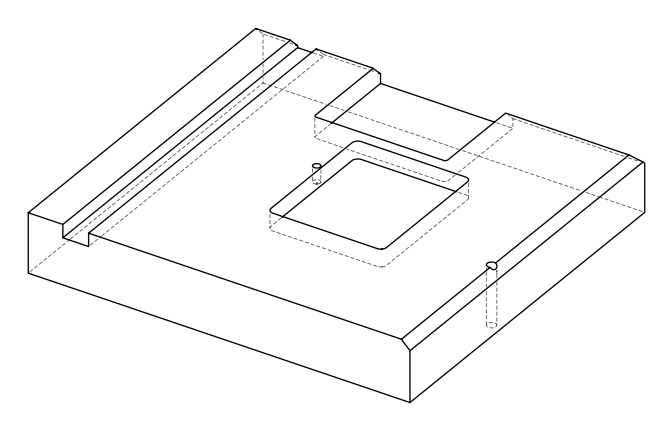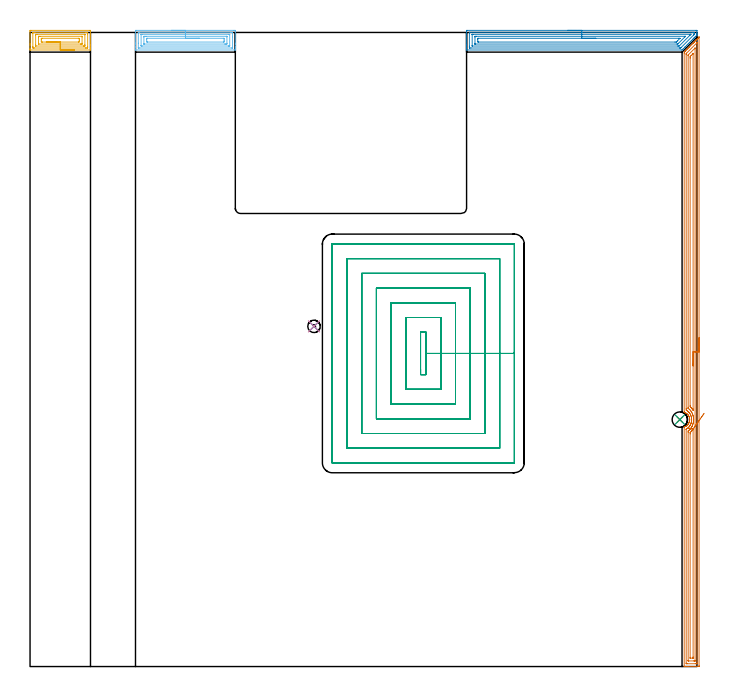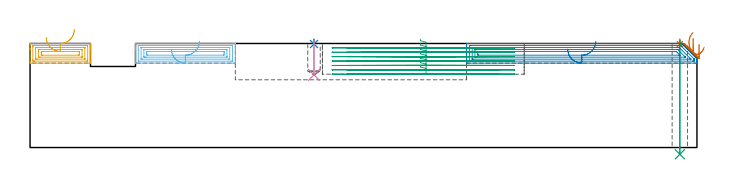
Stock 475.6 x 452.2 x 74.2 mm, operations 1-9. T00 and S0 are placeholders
(PLAN: 11 operations, 6 tool changes, 343.7 min)
(1 SPOT_DRILL | STEP1HOLE | NXT0321_9005460120000 | 0.03 min | 0 mm3)
(2 SPOT_DRILL_1 | STEP1POCKET | NXT0321_9005460120000 | 0.03 min | 1 mm3)
(3 DRILL_THROUGH_HOLE_INTO_CENTER | STEP1HOLE | UGT0301_505 | 0.33 min | 7006 mm3)
(4 DRILL_BLIND_HOLE_INTO_CENTER | STEP1POCKET | UGT0301_205 | 0.1 min | 1272 mm3)
(5 AREA_MILL | FG_CHAMFER_SURFACE | UGT0205_001 | 2.03 min | 4911 mm3)
(6 AREA_MILL_1 | FG_CHAMFER_SURFACE_1 | UGT0205_001 | 3.16 min | 8352 mm3)
(7 AREA_MILL_2 | FG_CHAMFER_SURFACE_2 | UGT0205_001 | 14.54 min | 25345 mm3)
(8 AREA_MILL_3 | FG_CHAMFER_SURFACE_3 | UGT0205_001 | 6.73 min | 16212 mm3)
(9 MILL_RECTANGULAR_POCKET | POCKET_RECTANGULAR_STRAIGHT | UGT0201_132 | Follow Part, ap 3.5, ae 75% | 32.98 min | 535482 mm3)
(10 MILL_SLOT | SLOT_PARTIAL_RECTANGULAR | NXT0201_008 | Follow Part, ap 1.5, ae 75% | 277.53 min | 549879 mm3)
(11 MILL_RECTANGULAR_SLOT | SLOT_RECTANGULAR | UGT0201_004 | Follow Part, ap 8, ae 75% | 6.23 min | 236689 mm3)
(TOOL NXT0321_9005460120000 | NC Spot Drill, 142deg, 12mm, Carbide, Uncoated | D12 PA142 FL30 Z2)
(TOOL UGT0301_505 | Carbide Drill 11.0 mm | D11 PA118 FL94 Z2)
(TOOL UGT0301_205 | Twist Drill 8.9 mm | D8.9 PA118 FL78 Z2)
(TOOL UGT0205_001 | Chamfer Mill 20 x 3 x 45 deg. | D20 FL50 Z2)
(TOOL UGT0201_132 | Carbide End Mill 14.0 | D14 FL30 Z4)
(TOOL NXT0201_008 | ENDMILL 6mm [2P460-0600-NA 1630] | D6 FL26 Z6)
(TOOL UGT0201_004 | End Mill 32 mm | D32 FL53 Z6)
(OP 1 SPOT_DRILL)
G17 G21 G94 G90
T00 M6
G54
G17 G0 G90 X463.4 Y176.1 S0 M3
G43 Z84.2 H0
G94 G81 G98 Z73.727 F250. R77.2
G80
M5
M2
(OP 2 SPOT_DRILL_1)
G17 G21 G94 G90
T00 M6
G54
G17 G0 G90 X202.5 Y242.6 S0 M3
G43 Z84.2 H0
G94 G81 G98 Z73.817 F250. R77.2
G80
M5
M2
(OP 3 DRILL_THROUGH_HOLE_INTO_CENTER)
G17 G21 G94 G90
T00 M6
G54
G17 G0 G90 X463.4 Y176.1 S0 M3
G43 Z84.2 H0
G94 G73 G98 Z-4.805 F250. Q9.876 R76.2
G80
M5
M2
(OP 4 DRILL_BLIND_HOLE_INTO_CENTER)
G17 G21 G94 G90
T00 M6
G54
G17 G0 G90 X202.5 Y242.6 S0 M3
G43 Z84.2 H0
G94 G81 G98 Z51.8 F250. R76.2
G80
M5
M2
(OP 5 AREA_MILL)
G17 G21 G94 G90
T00 M6
G54
G17 G0 G90 X31.55 Y439.7 S1061 M3
G43 Z84.2 H0
G94 G1 X31.512 Z83.328 F250.
X31.398 Z82.463
X31.209 Z81.612
X30.947 Z80.78
X30.613 Z79.974
X30.21 Z79.2
X29.742 Z78.464
X29.21 Z77.772
X28.621 Z77.129
X27.978 Z76.54
X27.286 Z76.008
X26.55 Z75.54
X25.776 Z75.137
X24.97 Z74.803
X24.138 Z74.541
X23.286 Z74.352
X22.422 Z74.238
X21.55 Z74.2
X0.149
X0.01 Y439.706 Z74.193
X0. Y439.975 Z73.924
Y440.402 Z73.497
Y440.989 Z72.905
Y443.04 Z70.857
Y443.625 Z70.27
Y444.211 Z69.684
Y452.997 Z60.9
X0.004 Y453.289 Z60.608
X0.01 Y453.692 Z60.205
X0.183 Y453.696 Z60.202
X0.595 Y453.7 Z60.2
X42.505
X42.985 Y453.695 Z60.203
X43.09 Y453.692 Z60.206
X43.1 Y453.582 Z60.316
Y443.625 Z70.27
Y443.04 Z70.857
Y442.747 Z71.15
Y440.989 Z72.905
Y440.402 Z73.497
Y440.111 Z73.788
X43.099 Y439.974 Z73.925
X43.09 Y439.706 Z74.193
X42.951 Y439.7 Z74.2
X21.55
Y441.114 Z72.786
X3.143
X2.378 Y441.115 Z72.785
X2.249 Y441.116 Z72.784
X2.037 Y441.121 Z72.779
X2.01 Y441.19 Z72.71
X2.004 Y441.358 Z72.542
X2.001 Y441.868 Z72.032
X2. Y442.241 Z71.659
X2.001 Y451.532 Z62.368
X2.003 Y451.902 Z61.998
X2.01 Y452.271 Z61.629
X2.378 Y452.281 Z61.619
X2.507 Y452.284 Z61.616
X3.27 Y452.286 Z61.614
X3.397
X39.957
X40.722 Y452.285 Z61.615
X40.851 Y452.284 Z61.616
X41.063 Y452.279 Z61.621
X41.09 Y452.21 Z61.69
X41.096 Y452.041 Z61.859
X41.099 Y451.532 Z62.368
X41.1 Y451.159 Z62.741
X41.099 Y441.868 Z72.032
X41.097 Y441.498 Z72.402
X41.09 Y441.129 Z72.771
X40.722 Y441.119 Z72.781
X40.593 Y441.116 Z72.784
X39.83 Y441.114 Z72.786
X39.703
X21.55
Y442.528 Z71.372
X4.162 Y442.529 Z71.371
X4.088 Y442.53 Z71.37
X4.03 Y442.533 Z71.367
X4.017 Y442.535 Z71.365
X4.01 Y442.544 Z71.356
X4.007 Y442.587 Z71.313
X4.003 Y442.747 Z71.153
X4. Y443.466 Z70.434
Y449.934 Z63.966
X4.002 Y450.653 Z63.247
X4.004 Y450.809 Z63.091
X4.009 Y450.86 Z63.04
X4.052 Y450.865 Z63.035
X4.162 Y450.867 Z63.033
X4.833 Y450.871 Z63.029
X5.053
X38.938
X39.012 Y450.87 Z63.03
X39.07 Y450.867 Z63.033
X39.083 Y450.865 Z63.035
X39.09 Y450.856 Z63.044
X39.093 Y450.813 Z63.087
X39.098 Y450.653 Z63.247
X39.1 Y450.494 Z63.406
Y443.466 Z70.434
X39.098 Y442.747 Z71.153
X39.096 Y442.591 Z71.309
X39.091 Y442.54 Z71.36
X39.048 Y442.535 Z71.365
X38.938 Y442.533 Z71.367
X38.267 Y442.529 Z71.371
X38.046
X21.55 Y442.528 Z71.372
Y443.943 Z69.957
X6.514
X6.119 Y443.947 Z69.953
X6.035 Y443.95 Z69.95
X6.01 Y443.957 Z69.943
X6.006 Y443.997 Z69.903
X6.003 Y444.088 Z69.812
X6. Y444.45 Z69.45
Y448.896 Z65.004
X6.006 Y449.309 Z64.591
X6.01 Y449.411 Z64.489
X6.018 Y449.451 Z64.449
X6.078 Y449.453 Z64.447
X6.269 Y449.456 Z64.444
X6.837 Y449.457 Z64.443
X7.159
X36.586
X36.981 Y449.453 Z64.447
X37.065 Y449.45 Z64.45
X37.09 Y449.443 Z64.457
X37.094 Y449.403 Z64.497
X37.097 Y449.312 Z64.588
X37.1 Y448.95 Z64.95
Y444.504 Z69.396
X37.094 Y444.091 Z69.809
X37.09 Y443.989 Z69.911
X37.082 Y443.949 Z69.951
X37.022 Y443.947 Z69.953
X36.831 Y443.944 Z69.956
X36.263 Y443.943 Z69.957
X35.941
X21.55
Y445.357 Z68.543
X8.645
X8.62 Y445.358 Z68.542
X8.01 Y445.382 Z68.518
X8.001 Y445.992 Z67.908
Y447.139 Z66.761
X8.003 Y447.747 Z66.153
X8.01 Y448.018 Z65.882
X8.596 Y448.042 Z65.858
X8.62 Y448.043 Z65.857
X34.455
X34.48 Y448.042 Z65.858
X35.09 Y448.018 Z65.882
X35.099 Y447.408 Z66.492
Y446.261 Z67.639
X35.097 Y445.653 Z68.247
X35.09 Y445.382 Z68.518
X34.504 Y445.358 Z68.542
X34.48 Y445.357 Z68.543
X21.55
X20.678 Z68.581
X19.814 Z68.695
X18.962 Z68.884
X18.13 Z69.146
X17.324 Z69.48
X16.55 Z69.883
X15.814 Z70.352
X15.122 Z70.883
X14.479 Z71.472
X13.89 Z72.115
X13.358 Z72.807
X12.89 Z73.543
X12.487 Z74.317
X12.153 Z75.123
X11.891 Z75.955
X11.702 Z76.807
X11.588 Z77.672
X11.55 Z78.543
G0 Z84.2
M5
M2
(OP 6 AREA_MILL_1)
G17 G21 G94 G90
T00 M6
G54
G17 G0 G90 X100.8 Y453.7 S1061 M3
G43 Z84.2 H0
Z70.2
G94 G1 X100.838 Z69.328 F250.
X100.952 Z68.464
X101.141 Z67.612
X101.403 Z66.78
X101.737 Z65.974
X102.14 Z65.2
X102.608 Z64.464
X103.14 Z63.772
X103.729 Z63.129
X104.372 Z62.54
X105.064 Z62.008
X105.8 Z61.54
X106.574 Z61.137
X107.38 Z60.803
X108.212 Z60.541
X109.063 Z60.352
X109.928 Z60.238
X110.8 Z60.2
X145.447
X145.862 Y453.699 Z60.201
X146.271 Y453.694 Z60.203
X146.391 Y453.691 Z60.205
X146.4 Y453.289 Z60.607
Y444.504 Z69.39
Y443.812 Z70.086
Y443.625 Z70.273
Y441.868 Z72.028
Y441.495 Z72.404
Y440.484 Z73.414
Y440.111 Z73.787
X146.399 Y439.872 Z74.026
X146.39 Y439.706 Z74.192
X146.306 Y439.7 Z74.2
X75.294
X75.21 Y439.706 Z74.192
X75.2 Y439.875 Z74.024
Y441.495 Z72.404
Y441.868 Z72.028
Y442.055 Z71.843
Y443.812 Z70.086
Y444.504 Z69.39
Y453.289 Z60.607
X75.204 Y453.639 Z60.257
X75.21 Y453.692 Z60.205
X75.264 Y453.698 Z60.198
X75.738 Y453.7 Z60.2
X110.8
Y452.286 Z61.614
X143.325
X144.087 Y452.284 Z61.616
X144.216 Y452.283 Z61.617
X144.39 Y452.277 Z61.623
X144.394 Y452.223 Z61.677
X144.398 Y452.102 Z61.798
X144.4 Y448.883 Z65.017
X144.399 Y441.558 Z72.342
X144.395 Y441.248 Z72.652
X144.391 Y441.159 Z72.741
X144.387 Y441.12 Z72.78
X144.371 Y441.119 Z72.781
X144.277 Y441.117 Z72.783
X144.087 Y441.115 Z72.785
X143.96 Y441.114 Z72.786
X78.275
X77.513 Y441.116 Z72.784
X77.384 Y441.117 Z72.783
X77.21 Y441.123 Z72.777
X77.206 Y441.177 Z72.723
X77.202 Y441.298 Z72.602
X77.2 Y444.517 Z69.383
Y451.842 Z62.058
X77.205 Y452.152 Z61.748
X77.209 Y452.241 Z61.659
X77.213 Y452.28 Z61.62
X77.229 Y452.281 Z61.619
X77.323 Y452.284 Z61.616
X77.513 Y452.285 Z61.615
X77.64 Y452.286 Z61.614
X110.8
Y450.872 Z63.028
X141.424 Y450.871 Z63.029
X142.093 Y450.87 Z63.03
X142.311 Y450.867 Z63.033
X142.376 Y450.865 Z63.035
X142.39 Y450.741 Z63.159
X142.397 Y450.653 Z63.247
X142.4 Y450.566 Z63.334
X142.399 Y442.66 Z71.24
X142.39 Y442.572 Z71.328
X142.385 Y442.535 Z71.365
X142.365 Y442.533 Z71.367
X142.311 Y442.531 Z71.369
X141.644 Y442.529 Z71.371
X141.424 Y442.528 Z71.372
X80.176 Y442.529 Z71.371
X79.507 Y442.53 Z71.37
X79.289 Y442.533 Z71.367
X79.224 Y442.535 Z71.365
X79.21 Y442.659 Z71.241
X79.203 Y442.747 Z71.153
X79.2 Y442.834 Z71.066
X79.201 Y450.74 Z63.16
X79.209 Y450.828 Z63.072
X79.215 Y450.865 Z63.035
X79.235 Y450.867 Z63.033
X79.289 Y450.869 Z63.031
X79.956 Y450.871 Z63.029
X80.176 Y450.872 Z63.028
X110.8
Y449.457 Z64.443
X139.97
X140.326 Y449.455 Z64.445
X140.362 Y449.453 Z64.447
X140.382 Y449.451 Z64.449
X140.39 Y449.434 Z64.466
X140.394 Y449.3 Z64.6
X140.399 Y449.032 Z64.868
Y444.504 Z69.396
X140.394 Y444.132 Z69.768
X140.39 Y443.953 Z69.947
X140.209 Y443.949 Z69.951
X139.648 Y443.944 Z69.956
X139.327 Y443.943 Z69.957
X138.761
X81.63
X81.274 Y443.945 Z69.955
X81.238 Y443.947 Z69.953
X81.218 Y443.949 Z69.951
X81.21 Y443.966 Z69.934
X81.206 Y444.1 Z69.8
X81.2 Y444.368 Z69.532
X81.201 Y448.896 Z65.004
X81.206 Y449.268 Z64.632
X81.21 Y449.447 Z64.453
X81.391 Y449.451 Z64.449
X81.952 Y449.456 Z64.444
X82.273 Y449.457 Z64.443
X82.839
X110.8
Y448.043 Z65.857
X137.848
X137.873 Y448.042 Z65.858
X138.39 Y448.018 Z65.882
X138.399 Y447.498 Z66.402
X138.4 Y446.261 Z67.639
X138.398 Y445.741 Z68.159
X138.39 Y445.382 Z68.518
X137.898 Y445.358 Z68.542
X137.873 Y445.357 Z68.543
X83.752
X83.727 Y445.358 Z68.542
X83.21 Y445.382 Z68.518
X83.201 Y445.902 Z67.998
X83.2 Y447.139 Z66.761
X83.202 Y447.659 Z66.241
X83.21 Y448.018 Z65.882
X83.702 Y448.042 Z65.858
X83.727 Y448.043 Z65.857
X110.8
X111.672 Z65.895
X112.536 Z66.009
X113.388 Z66.198
X114.22 Z66.46
X115.026 Z66.794
X115.8 Z67.197
X116.536 Z67.665
X117.228 Z68.196
X117.871 Z68.786
X118.46 Z69.429
X118.991 Z70.121
X119.46 Z70.857
X119.863 Z71.631
X120.197 Z72.437
X120.459 Z73.269
X120.648 Z74.12
X120.762 Z74.985
X120.8 Z75.857
G0 Z84.2
M5
M2
(OP 7 AREA_MILL_2)
G17 G21 G94 G90
T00 M6
G54
G17 G0 G90 X477.1 Y234.4 S1061 M3
G43 Z84.2 H0
Z73.6
G94 G1 Y234.362 Z72.728 F250.
Y234.248 Z71.864
Y234.059 Z71.012
Y233.797 Z70.18
Y233.463 Z69.374
Y233.06 Z68.6
Y232.592 Z67.864
Y232.06 Z67.172
Y231.471 Z66.529
Y230.828 Z65.94
Y230.136 Z65.409
Y229.4 Z64.94
Y228.626 Z64.537
Y227.82 Z64.203
Y226.988 Z63.941
Y226.136 Z63.752
Y225.272 Z63.638
Y224.4 Z63.6
Y0.618
X477.095 Y0.178 Z63.603
X477.092 Y0.01 Z63.606
X476.92 Y0. Z63.777
X469.596 Z71.098
X469.053 Z71.644
X468.715 Z71.981
X468.171 Z72.525
X467.833 Z72.862
X467.158 Z73.542
X466.846 Z73.853
X466.504 Z74.186
X466.502 Y0.007 Z74.188
X466.5 Y0.171 Z74.2
Y170.799
X466.506 Y170.83 Z74.193
X466.553 Y170.854 Z74.146
X466.704 Y170.908 Z73.996
X466.759 Y170.931 Z73.941
X467.233 Y171.129 Z73.467
X467.525 Y171.269 Z73.174
X467.82 Y171.446 Z72.878
X467.833 Y171.455 Z72.865
X468.108 Y171.64 Z72.59
X468.364 Y171.842 Z72.335
X468.427 Y171.892 Z72.272
X468.733 Y172.162 Z71.967
X468.985 Y172.427 Z71.714
X469.03 Y172.481 Z71.669
X469.238 Y172.733 Z71.46
X469.302 Y172.823 Z71.393
X469.431 Y172.996 Z71.269
X469.474 Y173.055 Z71.226
X469.676 Y173.39 Z71.022
X469.861 Y173.735 Z70.837
X469.944 Y173.926 Z70.753
X469.954 Y173.948 Z70.743
X470.015 Y174.116 Z70.682
X470.106 Y174.373 Z70.587
X470.113 Y174.391 Z70.58
X470.166 Y174.569 Z70.532
X470.184 Y174.631 Z70.515
X470.243 Y174.841 Z70.454
X470.328 Y175.286 Z70.371
X470.352 Y175.503 Z70.345
X470.359 Y175.575 Z70.334
X470.373 Y175.713 Z70.315
X470.376 Y175.734 Z70.314
X470.381 Y175.812 Z70.312
Y175.842 Z70.31
X470.385 Y175.882 Z70.311
X470.387 Y175.973 Z70.305
X470.389 Y175.993
X470.391 Y176.035 Z70.303
Y176.065 Z70.3
X470.39 Y176.195 Z70.305
X470.388 Y176.245 Z70.304
X470.387 Y176.335 Z70.308
X470.385 Y176.403 Z70.31
X470.367 Y176.606 Z70.324
X470.366 Y176.627 Z70.326
X470.325 Y176.927 Z70.374
X470.304 Y177.075 Z70.395
X470.206 Y177.5 Z70.49
X470.202 Y177.519 Z70.495
X470.06 Y177.97 Z70.637
X469.901 Y178.376 Z70.799
X469.887 Y178.412 Z70.813
X469.862 Y178.466 Z70.838
X469.655 Y178.84 Z71.042
X469.625 Y178.893 Z71.072
X469.596 Y178.938 Z71.1
X469.361 Y179.305 Z71.336
X469.238 Y179.468 Z71.461
X469.179 Y179.545 Z71.52
X468.985 Y179.775 Z71.713
X468.839 Y179.928 Z71.859
X468.777 Y179.992 Z71.92
X468.562 Y180.198 Z72.137
X468.108 Y180.557 Z72.59
X467.677 Y180.833 Z73.022
X467.496 Y180.933 Z73.202
X467.393 Y180.989 Z73.303
X467.243 Y181.073 Z73.455
X467.232 Y181.079 Z73.466
X467.205 Y181.091 Z73.493
X466.952 Y181.19 Z73.744
X466.756 Y181.266 Z73.941
X466.589 Y181.331 Z74.105
X466.504 Y181.366 Z74.187
X466.503 Y181.368 Z74.188
X466.5 Y181.52 Z74.2
Y437.462
X466.504 Y438.205 Z74.19
X466.655 Y438.355 Z74.043
X466.794 Y438.495 Z73.904
X466.952 Y438.654 Z73.744
X467.101 Y438.802 Z73.597
X467.242 Y438.943 Z73.456
X467.393 Y439.095 Z73.303
X467.846 Y439.546 Z72.854
X468.143 Y439.844 Z72.555
X468.274 Y439.976 Z72.422
X468.644 Y440.344 Z72.056
X468.791 Y440.491 Z71.908
X469.037 Y440.737 Z71.662
X469.156 Y440.857 Z71.541
X469.492 Y441.192 Z71.208
X469.709 Y441.409 Z70.99
X469.93 Y441.631 Z70.768
X470.037 Y441.739 Z70.659
X470.478 Y442.178 Z70.222
X470.919 Y442.62 Z69.778
X471.122 Y442.822 Z69.577
X471.187 Y442.887 Z69.512
X471.8 Y443.502 Z68.896
X472.035 Y443.735 Z68.665
X472.681 Y444.383 Z68.015
X472.882 Y444.582 Z67.818
X472.909 Y444.609 Z67.791
X473.563 Y445.264 Z67.134
X473.73 Y445.43 Z66.97
X473.802 Y445.502 Z66.898
X474.444 Y446.146 Z66.253
X474.578 Y446.278 Z66.122
X474.695 Y446.395 Z66.005
X474.885 Y446.586 Z65.812
X474.992 Y446.693 Z65.705
X475.588 Y447.289 Z65.111
X475.767 Y447.468 Z64.931
X475.885 Y447.586 Z64.812
X476.482 Y448.182 Z64.218
X476.648 Y448.35 Z64.049
X477.053 Y448.754 Z63.646
X477.078 Y448.778 Z63.622
X477.089 Y448.786 Z63.611
X477.093 Y448.787 Z63.606
X477.097 Y448.783 Z63.602
X477.1 Y448.77 Z63.6
Y224.4
X475.686 Z65.014
X475.685 Y2.487 Z65.015
X475.684 Y2.405 Z65.016
X475.676 Y2.01 Z65.024
X475.282 Y2.003 Z65.418
X474.885 Y2.001 Z65.815
X474.403 Y2. Z66.297
X468.715 Y2.001 Z71.985
X468.229 Y2.003 Z72.471
X468.015 Y2.01 Z72.685
X467.921 Y2.035 Z72.779
X467.916 Y2.321 Z72.784
X467.915 Y2.405 Z72.785
Y168.972
X467.916 Y169.175 Z72.784
X467.919 Y169.276 Z72.781
X467.921 Y169.322 Z72.779
X467.943 Y169.348 Z72.757
X468.127 Y169.459 Z72.573
X468.487 Y169.69 Z72.213
X468.715 Y169.844 Z71.985
X469. Y170.064 Z71.7
X469.349 Y170.353 Z71.351
X469.478 Y170.472 Z71.222
X469.596 Y170.59 Z71.104
X469.911 Y170.927 Z70.789
X470.174 Y171.246 Z70.526
X470.306 Y171.421 Z70.394
X470.478 Y171.659 Z70.222
X470.66 Y171.955 Z70.04
X470.771 Y172.139 Z69.929
X470.979 Y172.525 Z69.721
X471.209 Y173.033 Z69.491
X471.228 Y173.077 Z69.472
X471.241 Y173.112 Z69.459
X471.252 Y173.142 Z69.448
X471.359 Y173.447 Z69.341
X471.471 Y173.813 Z69.229
X471.503 Y173.926 Z69.197
X471.589 Y174.256 Z69.111
X471.643 Y174.532 Z69.057
X471.697 Y174.819 Z69.003
X471.758 Y175.309 Z68.942
X471.79 Y175.713 Z68.91
X471.802 Y176.158 Z68.898
X471.788 Y176.606 Z68.912
X471.735 Y177.119 Z68.965
X471.679 Y177.5 Z69.021
X471.518 Y178.232 Z69.182
X471.471 Y178.393 Z69.229
X471.359 Y178.745 Z69.341
X471.154 Y179.286 Z69.546
X470.989 Y179.661 Z69.711
X470.701 Y180.18 Z69.999
X470.478 Y180.53 Z70.222
X470.082 Y181.073 Z70.618
X469.859 Y181.336 Z70.841
X469.596 Y181.612 Z71.104
X469.212 Y181.966 Z71.488
X468.715 Y182.353 Z71.985
X467.921 Y182.86 Z72.779
X467.915 Y183.67 Z72.785
Y183.753
Y436.486
Y436.569
X467.921 Y436.974 Z72.779
X467.928 Y437.166 Z72.772
X468.025 Y437.268 Z72.675
X468.213 Y437.462 Z72.487
X475.564 Y444.814 Z65.136
X475.655 Y444.9 Z65.045
X475.672 Y444.913 Z65.028
X475.679 Y444.917 Z65.021
X475.68 Y444.882 Z65.02
X475.685 Y444.692 Z65.015
X475.686 Y224.4 Z65.014
X474.271 Z66.429
Y4.191
X474.27 Y4.056 Z66.43
X474.267 Y4.023 Z66.433
X474.265 Y4.013 Z66.435
X474.254 Y4.01 Z66.446
X474.19 Y4.002 Z66.51
X474.004 Y4.001 Z66.696
X473.311 Y4. Z67.389
X469.785 Z70.915
X469.596 Y4.001 Z71.104
X469.408 Y4.006 Z71.292
X469.355 Y4.01 Z71.345
X469.335 Y4.014 Z71.365
X469.333 Y4.03 Z71.367
X469.33 Y4.101 Z71.37
X469.329 Y4.191 Z71.371
X469.328 Y4.463 Z71.372
X469.329 Y167.051 Z71.371
X469.331 Y167.673 Z71.369
X469.334 Y167.938 Z71.366
X469.337 Y168.026 Z71.363
X469.776 Y168.384 Z70.924
X469.992 Y168.566 Z70.708
X470.25 Y168.797 Z70.45
X470.478 Y169.025 Z70.222
X470.686 Y169.248 Z70.014
X470.875 Y169.459 Z69.825
X471.094 Y169.728 Z69.606
X471.359 Y170.077 Z69.341
X471.473 Y170.237 Z69.227
X471.55 Y170.353 Z69.15
X471.814 Y170.786 Z68.886
X472.07 Y171.246 Z68.63
X472.129 Y171.36 Z68.571
X472.241 Y171.595 Z68.459
X472.404 Y171.974 Z68.296
X472.47 Y172.139 Z68.23
X472.644 Y172.624 Z68.056
X472.771 Y173.033 Z67.929
X472.848 Y173.31 Z67.852
X472.921 Y173.581 Z67.779
X472.994 Y173.926 Z67.706
X473.015 Y174.035 Z67.685
X473.122 Y174.679 Z67.578
X473.138 Y174.804 Z67.562
X473.139 Y174.819 Z67.561
X473.204 Y175.63 Z67.496
X473.208 Y175.713 Z67.492
X473.215 Y176.109 Z67.485
X473.209 Y176.518 Z67.491
X473.205 Y176.606 Z67.495
X473.174 Y177.022 Z67.526
X473.131 Y177.49 Z67.569
X473.13 Y177.5 Z67.57
X473.122 Y177.553 Z67.578
X472.964 Y178.393 Z67.736
X472.922 Y178.596 Z67.778
X472.828 Y178.982 Z67.872
X472.736 Y179.286 Z67.964
X472.536 Y179.881 Z68.164
X472.42 Y180.18 Z68.28
X472.241 Y180.603 Z68.459
X472.002 Y181.073 Z68.698
X471.68 Y181.641 Z69.02
X471.464 Y181.966 Z69.236
X471.359 Y182.115 Z69.341
X471.044 Y182.538 Z69.656
X470.775 Y182.86 Z69.925
X470.478 Y183.177 Z70.222
X469.849 Y183.753 Z70.851
X469.596 Y183.957 Z71.104
X469.417 Y184.1 Z71.283
X469.369 Y184.139 Z71.331
X469.345 Y184.16 Z71.355
X469.337 Y184.171 Z71.363
X469.335 Y184.195 Z71.365
X469.331 Y184.375 Z71.369
X469.329 Y184.646 Z71.371
Y184.918
Y435.675
X469.33 Y435.945 Z71.37
X469.332 Y436.037 Z71.368
X469.335 Y436.106 Z71.365
X469.363 Y436.151 Z71.337
X469.596 Y436.395 Z71.104
X469.682 Y436.482 Z71.018
X474.236 Y441.035 Z66.464
X474.25 Y441.046 Z66.45
X474.262 Y441.053 Z66.438
X474.264 Y441.035 Z66.436
X474.269 Y440.863 Z66.431
X474.271 Y440.765 Z66.429
Y224.4
X472.857 Z67.843
Y183.753
X472.855 Y183.13 Z67.845
X472.852 Y182.86 Z67.848
X472.85 Y182.805 Z67.85
X472.811 Y182.86 Z67.889
X472.524 Y183.288 Z68.176
X472.241 Y183.695 Z68.459
X472.2 Y183.753 Z68.5
X472.083 Y183.913 Z68.617
X471.452 Y184.646 Z69.248
X471.359 Y184.742 Z69.341
X470.958 Y185.134 Z69.742
X470.75 Y185.337 Z69.95
X470.748 Y185.54 Z69.952
X470.744 Y186.164 Z69.956
X470.743 Y433.889 Z69.957
X470.744 Y434.512 Z69.956
X470.746 Y434.782 Z69.954
X470.75 Y435.089 Z69.95
X471.342 Y435.693 Z69.358
X472.673 Y437.024 Z68.027
X472.74 Y437.091 Z67.96
X472.831 Y437.178 Z67.869
X472.85 Y437.194 Z67.85
X472.851 Y437.193 Z67.849
X472.853 Y437.185 Z67.847
X472.856 Y437.129 Z67.844
X472.857 Y437.068 Z67.843
Y436.837
Y224.4
Y223.528 Z67.881
Y222.664 Z67.995
Y221.812 Z68.183
Y220.98 Z68.446
Y220.174 Z68.78
Y219.4 Z69.182
Y218.664 Z69.651
Y217.972 Z70.182
Y217.329 Z70.772
Y216.74 Z71.415
Y216.208 Z72.107
Y215.74 Z72.843
Y215.337 Z73.617
Y215.003 Z74.423
Y214.741 Z75.255
Y214.552 Z76.106
Y214.438 Z76.971
Y214.4 Z77.843
G0 Z84.2
X472.752 Y169.418
Z81.991
G1 X472.175 Y169.516 Z81.344
X471.657 Y169.604 Z80.648
X471.2 Y169.681 Z79.909
X470.808 Y169.747 Z79.132
X470.484 Y169.802 Z78.324
X470.231 Y169.845 Z77.49
X470.051 Y169.876 Z76.637
X469.945 Y169.894 Z75.771
X469.914 Y169.899 Z74.9
X469.957 Y169.892 Z74.028
X470.075 Y169.872 Z73.164
X470.268 Y169.839 Z72.314
X470.532 Y169.794 Z71.484
X470.867 Y169.737 Z70.68
X471.269 Y169.669 Z69.909
X471.737 Y169.59 Z69.177
X472.265 Y169.501 Z68.488
X472.851 Y169.401 Z67.849
X472.853 Y169.391 Z67.847
X472.856 Y169.312 Z67.844
X472.857 Y169.098 Z67.843
Y168.835
Y6.871
X472.855 Y6.249 Z67.845
X472.852 Y6.039 Z67.848
X472.85 Y6.011 Z67.85
X472.831 Y6.008 Z67.869
X472.778 Y6.004 Z67.922
X472.671 Y6.001 Z68.029
X470.927 Z69.773
X470.824 Y6.003 Z69.876
X470.773 Y6.007 Z69.927
X470.752 Y6.01 Z69.948
X470.75 Y6.022 Z69.95
X470.747 Y6.13 Z69.953
X470.743 Y6.602 Z69.957
Y165.886
X470.745 Y166.509 Z69.955
X470.748 Y166.779 Z69.952
X470.75 Y166.852 Z69.95
X471.359 Y167.456 Z69.341
X471.465 Y167.566 Z69.235
X471.563 Y167.673 Z69.137
X471.877 Y168.042 Z68.823
X472.241 Y168.497 Z68.459
X472.271 Y168.536 Z68.429
X472.293 Y168.566 Z68.407
X472.358 Y168.661 Z68.342
X472.631 Y169.064 Z68.069
X472.714 Y169.191 Z67.986
X472.777 Y169.289 Z67.923
X472.832 Y169.375 Z67.868
X472.851 Y169.401 Z67.849
X473.297 Y170.033 Z67.447
X473.762 Y170.692 Z67.113
X474.242 Y171.372 Z66.851
X474.734 Y172.067 Z66.663
X475.233 Y172.774 Z66.549
X475.735 Y173.486 Z66.511
X476.238 Y174.198 Z66.55
X476.737 Y174.904 Z66.664
X477.229 Y175.6 Z66.853
X477.708 Y176.279 Z67.115
X478.173 Y176.937 Z67.45
X478.62 Y177.569 Z67.853
X479.044 Y178.17 Z68.322
X479.443 Y178.735 Z68.853
X479.814 Y179.261 Z69.443
X480.154 Y179.742 Z70.086
X480.46 Y180.175 Z70.778
X480.731 Y180.558 Z71.514
G0 Z84.2
M5
M2
(OP 8 AREA_MILL_3)
G17 G21 G94 G90
T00 M6
G54
G17 G0 G90 X383.45 Y453.7 S1061 M3
G43 Z84.2 H0
Z70.2
G94 G1 X383.488 Z69.328 F250.
X383.602 Z68.464
X383.791 Z67.612
X384.053 Z66.78
X384.387 Z65.974
X384.79 Z65.2
X385.258 Z64.464
X385.79 Z63.772
X386.379 Z63.129
X387.022 Z62.54
X387.714 Z62.008
X388.45 Z61.54
X389.224 Z61.137
X390.03 Z60.803
X390.862 Z60.541
X391.714 Z60.352
X392.578 Z60.238
X393.45 Z60.2
X475.01
X475.248 Y453.698 Z60.202
X475.597 Y453.691 Z60.205
X475.6 Y453.573 Z60.324
Y452.411 Z61.485
Y451.841 Z62.059
Y451.532 Z62.367
Y450.648 Z63.252
X475.59 Y450.296 Z63.602
X475.511 Y450.214 Z63.684
X475.307 Y450.007 Z63.893
X475.259 Y449.959 Z63.941
X475.076 Y449.775 Z64.122
X474.417 Y449.117 Z64.783
X474.198 Y448.896 Z65.
X473.575 Y448.275 Z65.625
X473.524 Y448.224 Z65.675
X473.32 Y448.018 Z65.878
X472.733 Y447.433 Z66.467
X472.633 Y447.332 Z66.566
X472.441 Y447.139 Z66.757
X471.891 Y446.591 Z67.309
X471.562 Y446.261 Z67.635
X471.048 Y445.748 Z68.152
X470.684 Y445.382 Z68.514
X470.206 Y444.906 Z68.994
X469.805 Y444.504 Z69.393
X469.662 Y444.361 Z69.538
X469.365 Y444.065 Z69.835
X468.927 Y443.625 Z70.272
X468.446 Y443.146 Z70.753
X468.048 Y442.747 Z71.151
X467.528 Y442.228 Z71.672
X467.285 Y441.983 Z71.914
X467.169 Y441.868 Z72.029
X466.987 Y441.687 Z72.212
X466.837 Y441.537 Z72.362
X466.73 Y441.429 Z72.469
X466.69 Y441.39 Z72.509
X465.995 Y440.695 Z73.205
X465.851 Y440.55 Z73.347
X465.799 Y440.498 Z73.4
X465.196 Y439.897 Z74.003
X464.995 Y439.702 Z74.188
X464.314 Y439.7 Z74.2
X311.444
X311.31 Y439.706 Z74.193
X311.3 Y439.967 Z73.932
Y440.681 Z73.219
Y441.298 Z72.601
Y441.868 Z72.028
Y442.153 Z71.744
Y442.747 Z71.15
Y443.031 Z70.866
Y443.625 Z70.269
Y453.289 Z60.608
X311.303 Y453.589 Z60.308
X311.31 Y453.692 Z60.205
X311.414 Y453.699 Z60.199
X311.89 Y453.7 Z60.2
X393.45
Y452.286 Z61.614
X472.462
X473.227 Y452.285 Z61.615
X473.356 Y452.284 Z61.616
X473.566 Y452.279 Z61.621
X473.59 Y452.211 Z61.689
X473.596 Y452.047 Z61.853
X473.599 Y451.532 Z62.368
X473.6 Y451.165 Z62.735
X473.597 Y450.909 Z62.991
X473.592 Y450.782 Z63.118
X473.59 Y450.752 Z63.148
X473.566 Y450.723 Z63.177
X473.501 Y450.653 Z63.247
X473.366 Y450.516 Z63.384
X473.227 Y450.377 Z63.523
X464.313 Y441.464 Z72.436
X464.071 Y441.228 Z72.672
X463.975 Y441.137 Z72.763
X463.944 Y441.121 Z72.779
X463.899 Y441.119 Z72.781
X463.804 Y441.117 Z72.784
X463.422 Y441.114 Z72.786
X463.295
X314.438
X313.673 Y441.115 Z72.785
X313.544 Y441.116 Z72.784
X313.334 Y441.121 Z72.779
X313.31 Y441.189 Z72.711
X313.304 Y441.353 Z72.547
X313.301 Y441.868 Z72.032
X313.3 Y442.379 Z71.521
X313.301 Y451.898 Z62.002
X313.309 Y452.266 Z61.634
X313.312 Y452.28 Z61.62
X313.316 Y452.282 Z61.618
X313.338 Y452.284 Z61.616
X313.386 Y452.285 Z61.615
X313.482 Y452.286 Z61.614
X393.45
Y450.872 Z63.028
X470.553 Y450.871 Z63.029
X471.227 Y450.868 Z63.032
X471.231 Y450.866 Z63.034
X471.242 Y450.853 Z63.047
X471.049 Y450.653 Z63.247
X470.805 Y450.405 Z63.495
X470.553 Y450.152 Z63.748
X463.283 Y442.883 Z71.017
X463.143 Y442.747 Z71.153
X462.938 Y442.55 Z71.35
X462.745 Y442.535 Z71.365
X462.531 Y442.533 Z71.367
X461.86 Y442.529 Z71.371
X315.456
X315.382 Y442.53 Z71.37
X315.324 Y442.533 Z71.367
X315.313 Y442.535 Z71.365
X315.309 Y442.55 Z71.35
X315.305 Y442.593 Z71.307
X315.301 Y442.747 Z71.153
Y450.653 Z63.247
X315.302 Y450.805 Z63.095
X315.308 Y450.857 Z63.043
X315.312 Y450.865 Z63.035
X315.319 Y450.868 Z63.032
X315.345 Y450.87 Z63.03
X315.456 Y450.871 Z63.029
X316.126 Y450.872 Z63.028
X393.45
Y449.457 Z64.443
X466.987
X467.314 Y449.453 Z64.447
X467.37 Y449.451 Z64.449
X467.385 Y449.444 Z64.456
X467.372 Y449.427 Z64.473
X467.358 Y449.41 Z64.49
X467.138 Y449.188 Z64.712
X466.987 Y449.036 Z64.864
X462.455 Y444.504 Z69.396
X462.047 Y444.102 Z69.798
X461.906 Y443.967 Z69.933
X461.884 Y443.949 Z69.951
X461.852 Y443.947 Z69.953
X461.782 Y443.945 Z69.955
X461.639 Y443.943 Z69.957
X461.317
X317.807
X317.415 Y443.945 Z69.955
X317.328 Y443.947 Z69.953
X317.315 Y443.949 Z69.951
X317.31 Y443.959 Z69.941
X317.305 Y444.001 Z69.899
X317.302 Y444.089 Z69.811
X317.3 Y444.443 Z69.457
Y448.896 Z65.004
X317.305 Y449.305 Z64.595
X317.308 Y449.407 Z64.493
X317.312 Y449.45 Z64.45
X317.371 Y449.452 Z64.448
X317.563 Y449.455 Z64.445
X318.13 Y449.457 Z64.443
X318.452
X393.45
Y448.043 Z65.857
X462.505
X463.4 Y448.04 Z65.86
X463.422 Y448.037 Z65.863
X463.507 Y448.018 Z65.882
X463.468 Y447.972 Z65.928
X463.422 Y447.922 Z65.978
X461.639 Y446.138 Z67.762
X461.256 Y445.76 Z68.14
X460.872 Y445.382 Z68.518
X460.768 Y445.362 Z68.538
X460.748 Y445.36 Z68.54
X459.882 Y445.357 Z68.543
X319.937 Y445.358 Z68.542
X319.912
X319.31 Y445.382 Z68.518
X319.302 Y445.984 Z67.916
X319.301 Y447.139 Z66.761
X319.304 Y447.739 Z66.161
X319.31 Y448.018 Z65.882
X319.888 Y448.042 Z65.858
X319.912
X393.45 Y448.043 Z65.857
X394.322 Z65.895
X395.186 Z66.009
X396.038 Z66.198
X396.87 Z66.46
X397.676 Z66.794
X398.45 Z67.197
X399.186 Z67.665
X399.878 Z68.196
X400.521 Z68.786
X401.11 Z69.429
X401.642 Z70.121
X402.11 Z70.857
X402.513 Z71.631
X402.847 Z72.437
X403.109 Z73.269
X403.298 Z74.12
X403.412 Z74.985
X403.45 Z75.857
G0 Z84.2
M5
M2
(OP 9 MILL_RECTANGULAR_POCKET)
G17 G21 G94 G90
T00 M6
G54
G17 G0 G90 X278.5 Y212.074 S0 M3
G43 Z84.203 H0
Z77.203
G94 G1 Y208.2 Z76.165 F250.
X282.4 Z75.12
Y223.3 Z71.074
Y238.4 F500.
X278.5
Y208.2
X282.4
Y223.3
X292.9
Y248.9
X268.
Y197.7
X292.9
Y223.3
X303.4
Y259.4
X257.5
Y187.2
X303.4
Y223.3
X313.9
Y269.9
X247.
Y176.7
X313.9
Y223.3
X324.4
Y280.4
X236.5
Y166.2
X324.4
Y223.3
X334.9
Y290.9
X226.
Y155.7
X334.9
Y223.3
X345.4
Y301.3
X345.395 Y301.355
X345.355 Y301.395
X345.3 Y301.4
X215.6
X215.545 Y301.395
X215.505 Y301.355
X215.5 Y301.3
Y145.3
X215.505 Y145.245
X215.545 Y145.205
X215.6 Y145.2
X345.3
X345.355 Y145.205
X345.395 Y145.245
X345.4 Y145.3
Y223.3
Y224.3
G0 X278.5 Y212.074 Z74.074
G1 Y208.2 Z73.036 F250.
X282.4 Z71.991
Y223.3 Z67.945
Y238.4 F500.
X278.5
Y208.2
X282.4
Y223.3
X292.9
Y248.9
X268.
Y197.7
X292.9
Y223.3
X303.4
Y259.4
X257.5
Y187.2
X303.4
Y223.3
X313.9
Y269.9
X247.
Y176.7
X313.9
Y223.3
X324.4
Y280.4
X236.5
Y166.2
X324.4
Y223.3
X334.9
Y290.9
X226.
Y155.7
X334.9
Y223.3
X345.4
Y301.3
X345.395 Y301.355
X345.355 Y301.395
X345.3 Y301.4
X215.6
X215.545 Y301.395
X215.505 Y301.355
X215.5 Y301.3
Y145.3
X215.505 Y145.245
X215.545 Y145.205
X215.6 Y145.2
X345.3
X345.355 Y145.205
X345.395 Y145.245
X345.4 Y145.3
Y223.3
Y224.3
G0 X278.5 Y212.074 Z70.945
G1 Y208.2 Z69.907 F250.
X282.4 Z68.862
Y223.3 Z64.816
Y238.4 F500.
X278.5
Y208.2
X282.4
Y223.3
X292.9
Y248.9
X268.
Y197.7
X292.9
Y223.3
X303.4
Y259.4
X257.5
Y187.2
X303.4
Y223.3
X313.9
Y269.9
X247.
Y176.7
X313.9
Y223.3
X324.4
Y280.4
X236.5
Y166.2
X324.4
Y223.3
X334.9
Y290.9
X226.
Y155.7
X334.9
Y223.3
X345.4
Y301.3
X345.395 Y301.355
X345.355 Y301.395
X345.3 Y301.4
X215.6
X215.545 Y301.395
X215.505 Y301.355
X215.5 Y301.3
Y145.3
X215.505 Y145.245
X215.545 Y145.205
X215.6 Y145.2
X345.3
X345.355 Y145.205
X345.395 Y145.245
X345.4 Y145.3
Y223.3
Y224.3
G0 X278.5 Y212.074 Z67.816
G1 Y208.2 Z66.778 F250.
X282.4 Z65.733
Y223.3 Z61.687
Y238.4 F500.
X278.5
Y208.2
X282.4
Y223.3
X292.9
Y248.9
X268.
Y197.7
X292.9
Y223.3
X303.4
Y259.4
X257.5
Y187.2
X303.4
Y223.3
X313.9
Y269.9
X247.
Y176.7
X313.9
Y223.3
X324.4
Y280.4
X236.5
Y166.2
X324.4
Y223.3
X334.9
Y290.9
X226.
Y155.7
X334.9
Y223.3
X345.4
Y301.3
X345.395 Y301.355
X345.355 Y301.395
X345.3 Y301.4
X215.6
X215.545 Y301.395
X215.505 Y301.355
X215.5 Y301.3
Y145.3
X215.505 Y145.245
X215.545 Y145.205
X215.6 Y145.2
X345.3
X345.355 Y145.205
X345.395 Y145.245
X345.4 Y145.3
Y223.3
Y224.3
G0 X278.5 Y212.074 Z64.687
G1 Y208.2 Z63.649 F250.
X282.4 Z62.604
Y223.3 Z58.558
Y238.4 F500.
X278.5
Y208.2
X282.4
Y223.3
X292.9
Y248.9
X268.
Y197.7
X292.9
Y223.3
X303.4
Y259.4
X257.5
Y187.2
X303.4
Y223.3
X313.9
Y269.9
X247.
Y176.7
X313.9
Y223.3
X324.4
Y280.4
X236.5
Y166.2
X324.4
Y223.3
X334.9
Y290.9
X226.
Y155.7
X334.9
Y223.3
X345.4
Y301.3
X345.395 Y301.355
X345.355 Y301.395
X345.3 Y301.4
X215.6
X215.545 Y301.395
X215.505 Y301.355
X215.5 Y301.3
Y145.3
X215.505 Y145.245
X215.545 Y145.205
X215.6 Y145.2
X345.3
X345.355 Y145.205
X345.395 Y145.245
X345.4 Y145.3
Y223.3
Y224.3
G0 X278.5 Y212.074 Z61.558
G1 Y208.2 Z60.52 F250.
X282.4 Z59.475
Y223.3 Z55.429
Y238.4 F500.
X278.5
Y208.2
X282.4
Y223.3
X292.9
Y248.9
X268.
Y197.7
X292.9
Y223.3
X303.4
Y259.4
X257.5
Y187.2
X303.4
Y223.3
X313.9
Y269.9
X247.
Y176.7
X313.9
Y223.3
X324.4
Y280.4
X236.5
Y166.2
X324.4
Y223.3
X334.9
Y290.9
X226.
Y155.7
X334.9
Y223.3
X345.4
Y301.3
X345.395 Y301.355
X345.355 Y301.395
X345.3 Y301.4
X215.6
X215.545 Y301.395
X215.505 Y301.355
X215.5 Y301.3
Y145.3
X215.505 Y145.245
X215.545 Y145.205
X215.6 Y145.2
X345.3
X345.355 Y145.205
X345.395 Y145.245
X345.4 Y145.3
Y223.3
Y224.3
G0 X278.5 Y212.074 Z58.429
G1 Y208.2 Z57.391 F250.
X282.4 Z56.346
Y223.3 Z52.3
Y238.4 F500.
X278.5
Y208.2
X282.4
Y223.3
X292.9
Y248.9
X268.
Y197.7
X292.9
Y223.3
X303.4
Y259.4
X257.5
Y187.2
X303.4
Y223.3
X313.9
Y269.9
X247.
Y176.7
X313.9
Y223.3
X324.4
Y280.4
X236.5
Y166.2
X324.4
Y223.3
X334.9
Y290.9
X226.
Y155.7
X334.9
Y223.3
X345.4
Y301.3
X345.395 Y301.355
X345.355 Y301.395
X345.3 Y301.4
X215.6
X215.545 Y301.395
X215.505 Y301.355
X215.5 Y301.3
Y145.3
X215.505 Y145.245
X215.545 Y145.205
X215.6 Y145.2
X345.3
X345.355 Y145.205
X345.395 Y145.245
X345.4 Y145.3
Y223.3
Y224.3
G0 Z84.203
M5
M2
